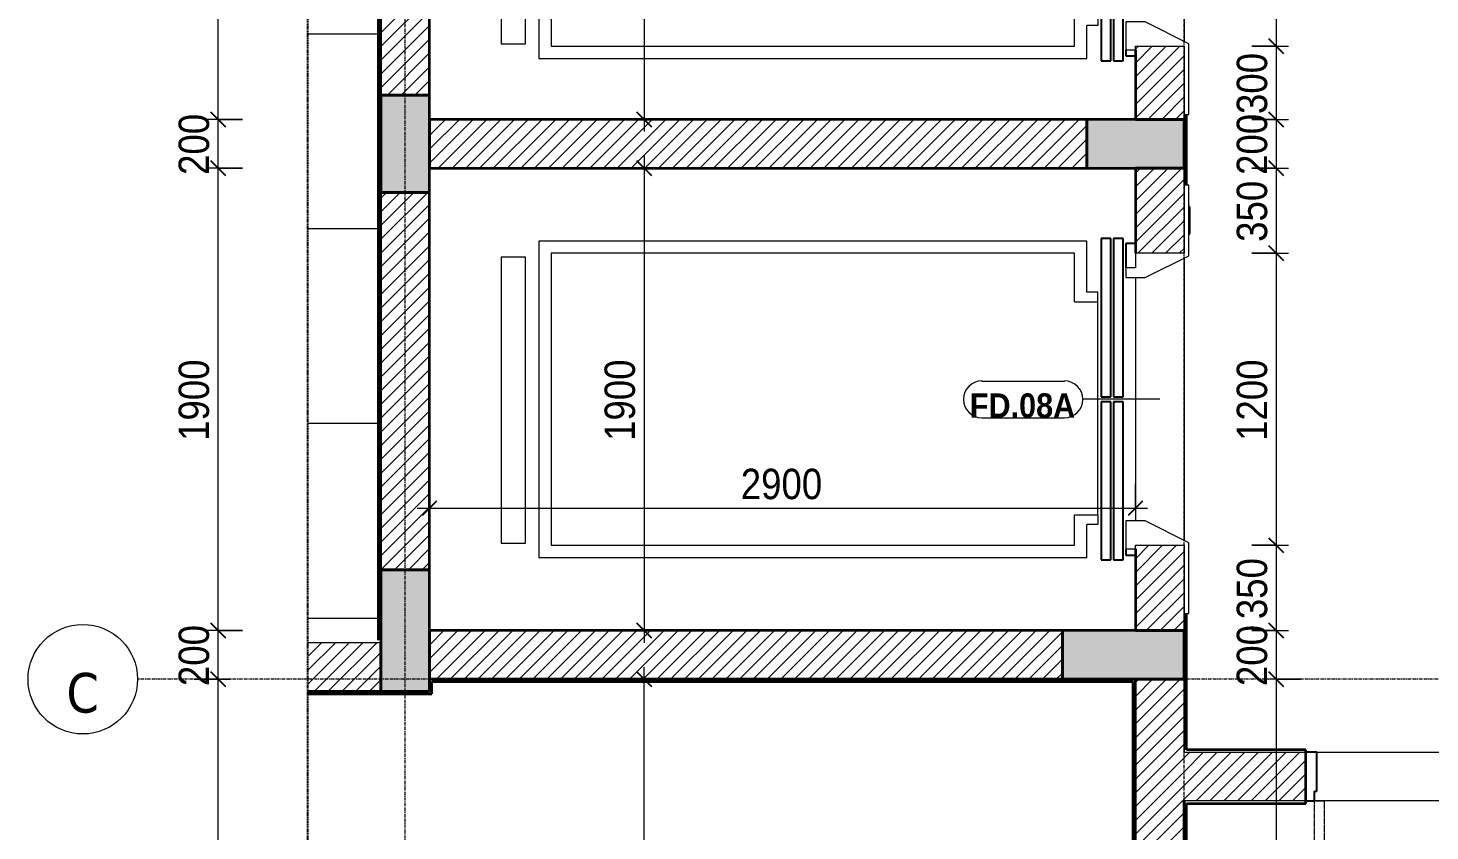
# Model space of a CAD drawing. Header units: millimetres. Extents: x 75804 to 125408, y 2002 to 35126.
# Drawn here: x 75804 to 81563, y 27813 to 31112 of the extents above; entities that cross this region are included whole.
import ezdxf

# ---------------------------------------------------------------- set-up
doc = ezdxf.new("R2010")
doc.units = ezdxf.units.MM
for name, pattern in [('Dash - Tight', [4.5, 3, -1.5]), ('Grid Line', [22.225, 12.7, -3.175, 3.175, -3.175]), ('Hidden', [7.14375, 4.7625, -2.38125])]:
    doc.linetypes.add(name, pattern=pattern)
for name, color, linetype, lineweight in [('0-1', 7, 'Continuous', 5), ('A-ANNO-DIMS', 211, 'Continuous', 9), ('A-ANNO-DIMS-50', 211, 'Continuous', 9), ('A-DETL-GENF-1', 92, 'Dash - Tight', 18), ('A-DETL-GENF-2', 92, 'Hidden', 25), ('A-DOOR', 31, 'Continuous', 18), ('A-DOOR-1', 31, 'Continuous', 25), ('A-DOOR-FRAM', 31, 'Continuous', 25), ('A-DOOR-IDEN', 31, 'Continuous', 9), ('A-FLOR', 192, 'Continuous', 18), ('A-FLOR-1', 250, 'Continuous', 18), ('A-WALL', 113, 'Continuous', 18), ('A-WALL-1', 113, 'Continuous', 35), ('A-WALL-PATT-1', 111, 'Continuous', 18), ('C-PRKG', 70, 'Continuous', 18), ('S-COLS-1', 9, 'Continuous', 5), ('S-COLS-2', 7, 'Continuous', 35), ('S-GRID-1', 1, 'Grid Line', 9), ('S-GRID-IDEN', 1, 'Continuous', 9)]:
    doc.layers.add(name, color=color, linetype=linetype, lineweight=lineweight)
doc.styles.add('Arial_B', font='arialbd.ttf', dxfattribs={"width": 0.9, "height": 100})
doc.styles.add('Tahoma_B', font='tahomabd.ttf', dxfattribs={"height": 162.5})
doc.styles.add('UTM Avo', font='', dxfattribs={"width": 0.9, "height": 125})
doc.styles.get('UTM Avo').set_extended_font_data('UTM Avo')
doc.dimstyles.new('1_Dim_chi_tiet_2_5', dxfattribs={"dimscale": 304.8, "dimtxt": 124.912619, "dimasz": 0.19685, "dimexe": 0.164042, "dimexo": 0.0625, "dimgap": 0.016404, "dimtad": 1, "dimdec": 0, "dimrnd": 5, "dimzin": 0, "dimdsep": 46, "dimtxsty": 'UTM Avo', "dimblk1": 'OBLIQUE', "dimblk2": 'OBLIQUE', "dimsah": 1, "dimcen": 0.09, "dimdle": 0.164042, "dimazin": 0, "dimtfac": 1, "dimtdec": 4, "dimtix": 1, "dimtmove": 0, "dimatfit": 3, "dimfxl": 0.328084, "dimfxlon": 1, "dimtvp": 1, "dimtolj": 1, "dimtzin": 0, "dimarcsym": 2})
pattern_1 = [(45, (0, 0), (-28.284271, 28.284271), [])]

# ---------------------------------------------------------------- blocks, each defined once
blk = doc.blocks.new('NCV_TKTC_KET CAU_rvt-1-TKCS_THANG MÁY TM2- MẶT BẰNG TẦNG HẦM')
at = {"layer": 'S-COLS-1'}
for points in [[(77452.6, 30436.9), (77452.6, 30836.9), (77252.6, 30836.9), (77252.6, 30436.9)], [(80552.6, 30536.9), (80552.6, 30736.9), (80152.6, 30736.9), (80152.6, 30536.9)], [(77452.6, 28386.9), (77452.6, 28886.9), (77252.6, 28886.9), (77252.6, 28386.9)], [(80552.6, 28436.9), (80552.6, 28636.9), (80052.6, 28636.9), (80052.6, 28436.9)]]:
    blk.add_hatch(color=256, dxfattribs=at).paths.add_polyline_path(points)
at = {"layer": 'A-FLOR-1'}
blk.add_line((80352.6, 30086.9), (80352.6, 29086.9), dxfattribs=at)
at = {"layer": 'S-COLS-2'}
for p, q in [((77452.6, 30836.9), (77252.6, 30836.9)), ((77252.6, 30836.9), (77252.6, 30436.9)), ((77452.6, 30436.9), (77452.6, 30836.9)), ((80152.6, 30736.9), (80152.6, 30536.9)), ((80552.6, 30736.9), (80152.6, 30736.9)), ((80552.6, 30536.9), (80552.6, 30736.9)), ((80152.6, 30536.9), (80552.6, 30536.9)), ((77252.6, 30436.9), (77452.6, 30436.9)), ((77452.6, 28886.9), (77252.6, 28886.9)), ((77252.6, 28886.9), (77252.6, 28386.9)), ((77452.6, 28386.9), (77452.6, 28886.9)), ((80052.6, 28636.9), (80052.6, 28436.9)), ((80552.6, 28636.9), (80052.6, 28636.9)), ((80552.6, 28436.9), (80552.6, 28636.9)), ((80052.6, 28436.9), (80552.6, 28436.9)), ((77252.6, 28386.9), (77452.6, 28386.9))]:
    blk.add_line(p, q, dxfattribs=at)
blk = doc.blocks.new('Thang may HIEN - Dài x Rộng - 2200x1200-551375-TKCS_THANG MÁY TM2- MẶT BẰNG TẦNG HẦM')
at = {"layer": 'A-DOOR'}
for p, q in [((-590, 120), (-880, 120)), ((-880, 120), (-880, 100)), ((-500, -60), (-590, 120)), ((590, 120), (500, -60)), ((880, 120), (590, 120)), ((880, 100), (880, 120)), ((-880, 100), (-600, 100)), ((-600, 100), (-600, -100)), ((600, -100), (600, 100)), ((600, 100), (880, 100)), ((-600, -100), (-540, -100)), ((-540, -100), (-540, -140)), ((-500, -140), (-500, -60)), ((500, -60), (500, -140)), ((615, -100), (600, -100)), ((615, -140), (615, -100)), ((-660, -190.4), (-660, -150.4)), ((-660, -150.4), (-10, -150.4)), ((-540, -140), (-500, -140)), ((-10, -150.4), (-10, -190.4)), ((660, -150.4), (10, -150.4)), ((10, -150.4), (10, -190.4)), ((500, -140), (615, -140)), ((660, -190.4), (660, -150.4)), ((-10, -190.4), (-660, -190.4)), ((-10, -200.4), (-660, -200.4)), ((-660, -200.4), (-660, -240.4)), ((-10, -240.4), (-10, -200.4)), ((10, -190.4), (660, -190.4)), ((10, -200.4), (10, -240.4)), ((660, -200.4), (10, -200.4)), ((660, -240.4), (660, -200.4)), ((-660, -240.4), (-10, -240.4)), ((-440, -255), (-440, -300)), ((-400, -255), (-440, -255)), ((475, -255), (-400, -255)), ((-400, -350), (-400, -255)), ((10, -240.4), (660, -240.4)), ((475, -255), (515, -255)), ((475, -350), (475, -255)), ((515, -255), (515, -300)), ((-440, -300), (-650, -300)), ((-650, -300), (-650, -2550)), ((650, -300), (515, -300)), ((650, -2550), (650, -300)), ((-400, -350), (-600, -350)), ((-600, -350), (-600, -2500)), ((600, -350), (475, -350)), ((600, -2500), (600, -350)), ((-600, -2500), (600, -2500)), ((-650, -2550), (650, -2550)), ((590.8, -2605.4), (-584.2, -2605.4)), ((-584.2, -2605.4), (-584.2, -2705.4)), ((590.8, -2705.4), (590.8, -2605.4)), ((-584.2, -2705.4), (590.8, -2705.4))]:
    blk.add_line(p, q, dxfattribs=at)
at = {"layer": 'A-DOOR-1'}
for p, q in [((-680, 124), (-790, 124)), ((-790, 124), (-790, 120)), ((-680, 120), (-680, 124)), ((-600, -100), (-640, -100)), ((-640, -100), (-640, -140)), ((640, -100), (615, -100)), ((640, -140), (640, -100)), ((-10, -150.4), (-660, -150.4)), ((-660, -150.4), (-660, -190.4)), ((-640, -140), (-540, -140)), ((-10, -190.4), (-10, -150.4)), ((10, -150.4), (10, -190.4)), ((660, -150.4), (10, -150.4)), ((615, -140), (640, -140)), ((660, -190.4), (660, -150.4)), ((-660, -190.4), (-10, -190.4)), ((-10, -200.4), (-660, -200.4)), ((-660, -200.4), (-660, -240.4)), ((-10, -240.4), (-10, -200.4)), ((10, -190.4), (660, -190.4)), ((10, -200.4), (10, -240.4)), ((660, -200.4), (10, -200.4)), ((660, -240.4), (660, -200.4)), ((-660, -240.4), (-10, -240.4)), ((10, -240.4), (660, -240.4))]:
    blk.add_line(p, q, dxfattribs=at)
blk = doc.blocks.new('FD_01 - FD_01-1200x2200mm-1787917-TKCS_THANG MÁY TM2- MẶT BẰNG TẦNG HẦM')
at = {"layer": 'A-DETL-GENF-1'}
for p, q in [((570, 100), (570, 1320)), ((570, 1320), (610, 1320)), ((610, 1320), (610, 100)), ((610, 100), (570, 100))]:
    blk.add_line(p, q, dxfattribs=at)
blk.add_arc((610, 100), 1220, 91.87889, 180, dxfattribs=at)
at = {"layer": 'A-DOOR-FRAM'}
for p, q in [((-610, 100), (-645, 100)), ((-645, 100), (-645, -100)), ((-610, 60), (-610, 100)), ((-600, 60), (-610, 60)), ((-600, -100), (-600, 60)), ((610, 60), (600, 60)), ((600, 60), (600, -100)), ((645, 100), (610, 100)), ((610, 100), (610, 60)), ((645, -100), (645, 100)), ((-645, -100), (-600, -100)), ((600, -100), (645, -100))]:
    blk.add_line(p, q, dxfattribs=at)
blk = doc.blocks.new('XE MAY2 - xe may 2-V1-TKCS_THANG MÁY TM2- MẶT BẰNG TẦNG HẦM')
at = {"layer": 'C-PRKG'}
for p, q in [((-10, 0), (-300, 0)), ((-10, -800), (-300, -800))]:
    blk.add_line(p, q, dxfattribs=at)
blk = doc.blocks.new('BORDER VIEW - BORDER VIEW-1938873-TKCS_THANG MÁY TM2- MẶT BẰNG TẦNG HẦM')
at = {"layer": 'A-DETL-GENF-2'}
blk.add_line((0, 150), (0, 8350), dxfattribs=at)
blk = doc.blocks.new('Grid - M_Grid Head - Circle-353313-TKCS_THANG MÁY TM2- MẶT BẰNG TẦNG HẦM')
at = {"layer": 'S-GRID-IDEN'}
blk.add_circle((0, 0), 4.5, dxfattribs=at)
blk = doc.blocks.new('STN_Door Tag - STN_Door Tag-1788670-TKCS_THANG MÁY TM2- MẶT BẰNG TẦNG HẦM')
at = {"layer": 'A-DOOR-IDEN'}
for p, q in [((-3.37, 1.49), (3.43, 1.49)), ((-3.37, -1.52), (3.43, -1.52))]:
    blk.add_line(p, q, dxfattribs=at)
for centre, start, end in [((-3.37, -0.01), 90, 270), ((3.43, -0.01), 270, 90)]:
    blk.add_arc(centre, 1.51, start, end, dxfattribs=at)
blk = doc.blocks.new('DIMBLOCK13-TKCS_THANG MÁY TM2- MẶT BẰNG TẦNG HẦM')
at = {"layer": 'A-ANNO-DIMS-50', "lineweight": 25}
for p, q in [((76584.7, 28436.9), (76554.7, 28466.9)), ((76584.7, 28436.9), (76614.7, 28406.9)), ((76584.7, 26736.9), (76554.7, 26766.9)), ((76584.7, 26736.9), (76614.7, 26706.9))]:
    blk.add_line(p, q, dxfattribs=at)
at = {"layer": 'A-ANNO-DIMS-50'}
for p, q in [((76484.7, 28436.9), (76634.7, 28436.9)), ((76584.7, 28436.9), (76484.7, 28436.9)), ((76584.7, 26736.9), (76584.7, 28436.9)), ((76684.7, 26736.9), (76534.7, 26736.9)), ((76584.7, 26736.9), (76684.7, 26736.9))]:
    blk.add_line(p, q, dxfattribs=at)
at = {"layer": 'A-ANNO-DIMS-50', "color": 0, "insert": (76422.3, 27415.8), "char_height": 125, "width": 410.824, "attachment_point": 1, "rotation": 90, "line_spacing_factor": 1.110334, "style": 'UTM Avo'}
blk.add_mtext('1700', dxfattribs=at)
blk = doc.blocks.new('_Oblique')
at = {"color": 0, "linetype": 'ByBlock', "lineweight": -2}
blk.add_line((-0.5, -0.5), (0.5, 0.5), dxfattribs=at)
blk = doc.blocks.new('DIMBLOCK14-TKCS_THANG MÁY TM2- MẶT BẰNG TẦNG HẦM')
at = {"layer": 'A-ANNO-DIMS-50'}
for p, q in [((76684.7, 28636.9), (76534.7, 28636.9)), ((76584.7, 28436.9), (76584.7, 28636.9)), ((76584.7, 28636.9), (76684.7, 28636.9)), ((76484.7, 28436.9), (76634.7, 28436.9)), ((76584.7, 28436.9), (76484.7, 28436.9))]:
    blk.add_line(p, q, dxfattribs=at)
at = {"layer": 'A-ANNO-DIMS-50', "lineweight": 25}
for p, q in [((76584.7, 28636.9), (76554.7, 28666.9)), ((76584.7, 28636.9), (76614.7, 28606.9)), ((76584.7, 28436.9), (76554.7, 28466.9)), ((76584.7, 28436.9), (76614.7, 28406.9))]:
    blk.add_line(p, q, dxfattribs=at)
at = {"layer": 'A-ANNO-DIMS-50', "color": 0, "insert": (76422.3, 28408.6), "char_height": 125, "width": 308.118, "attachment_point": 1, "rotation": 90, "line_spacing_factor": 1.110334, "style": 'UTM Avo'}
blk.add_mtext('200', dxfattribs=at)
blk = doc.blocks.new('DIMBLOCK15-TKCS_THANG MÁY TM2- MẶT BẰNG TẦNG HẦM')
at = {"layer": 'A-ANNO-DIMS-50'}
for p, q in [((76684.7, 30536.9), (76534.7, 30536.9)), ((76584.7, 28636.9), (76584.7, 30536.9)), ((76584.7, 30536.9), (76684.7, 30536.9)), ((76684.7, 28636.9), (76534.7, 28636.9)), ((76584.7, 28636.9), (76684.7, 28636.9))]:
    blk.add_line(p, q, dxfattribs=at)
at = {"layer": 'A-ANNO-DIMS-50', "lineweight": 25}
for p, q in [((76584.7, 30536.9), (76554.7, 30566.9)), ((76584.7, 30536.9), (76614.7, 30506.9)), ((76584.7, 28636.9), (76554.7, 28666.9)), ((76584.7, 28636.9), (76614.7, 28606.9))]:
    blk.add_line(p, q, dxfattribs=at)
at = {"layer": 'A-ANNO-DIMS-50', "color": 0, "insert": (76422.3, 29415.8), "char_height": 125, "width": 410.824, "attachment_point": 1, "rotation": 90, "line_spacing_factor": 1.110334, "style": 'UTM Avo'}
blk.add_mtext('1900', dxfattribs=at)
blk = doc.blocks.new('DIMBLOCK16-TKCS_THANG MÁY TM2- MẶT BẰNG TẦNG HẦM')
at = {"layer": 'A-ANNO-DIMS-50', "lineweight": 25}
for p, q in [((76584.7, 30736.9), (76554.7, 30766.9)), ((76584.7, 30736.9), (76614.7, 30706.9)), ((76584.7, 30536.9), (76554.7, 30566.9)), ((76584.7, 30536.9), (76614.7, 30506.9))]:
    blk.add_line(p, q, dxfattribs=at)
at = {"layer": 'A-ANNO-DIMS-50'}
for p, q in [((76684.7, 30736.9), (76534.7, 30736.9)), ((76584.7, 30536.9), (76584.7, 30736.9)), ((76584.7, 30736.9), (76684.7, 30736.9)), ((76684.7, 30536.9), (76534.7, 30536.9)), ((76584.7, 30536.9), (76684.7, 30536.9))]:
    blk.add_line(p, q, dxfattribs=at)
at = {"layer": 'A-ANNO-DIMS-50', "color": 0, "insert": (76422.3, 30508.6), "char_height": 125, "width": 308.118, "attachment_point": 1, "rotation": 90, "line_spacing_factor": 1.110334, "style": 'UTM Avo'}
blk.add_mtext('200', dxfattribs=at)
blk = doc.blocks.new('DIMBLOCK17-TKCS_THANG MÁY TM2- MẶT BẰNG TẦNG HẦM')
at = {"layer": 'A-ANNO-DIMS-50', "lineweight": 25}
for p, q in [((76584.7, 32536.9), (76554.7, 32566.9)), ((76584.7, 32536.9), (76614.7, 32506.9)), ((76584.7, 30736.9), (76554.7, 30766.9)), ((76584.7, 30736.9), (76614.7, 30706.9))]:
    blk.add_line(p, q, dxfattribs=at)
at = {"layer": 'A-ANNO-DIMS-50'}
for p, q in [((76684.7, 32536.9), (76534.7, 32536.9)), ((76584.7, 30736.9), (76584.7, 32536.9)), ((76584.7, 32536.9), (76684.7, 32536.9)), ((76684.7, 30736.9), (76534.7, 30736.9)), ((76584.7, 30736.9), (76684.7, 30736.9))]:
    blk.add_line(p, q, dxfattribs=at)
at = {"layer": 'A-ANNO-DIMS-50', "color": 0, "insert": (76422.3, 31465.8), "char_height": 125, "width": 410.824, "attachment_point": 1, "rotation": 90, "line_spacing_factor": 1.110334, "style": 'UTM Avo'}
blk.add_mtext('1800', dxfattribs=at)
blk = doc.blocks.new('DIMBLOCK27-TKCS_THANG MÁY TM2- MẶT BẰNG TẦNG HẦM')
at = {"layer": 'A-ANNO-DIMS-50', "lineweight": 25}
for p, q in [((80931.1, 32237.4), (80901.1, 32267.4)), ((80931.1, 32237.4), (80961.1, 32207.4)), ((80931.1, 31037.4), (80901.1, 31067.4)), ((80931.1, 31037.4), (80961.1, 31007.4))]:
    blk.add_line(p, q, dxfattribs=at)
at = {"layer": 'A-ANNO-DIMS-50'}
for p, q in [((80831.1, 32237.4), (80981.1, 32237.4)), ((80931.1, 32237.4), (80831.1, 32237.4)), ((80931.1, 32237.4), (80931.1, 31037.4)), ((80831.1, 31037.4), (80981.1, 31037.4)), ((80931.1, 31037.4), (80831.1, 31037.4))]:
    blk.add_line(p, q, dxfattribs=at)
at = {"layer": 'A-ANNO-DIMS-50', "color": 0, "insert": (80768.8, 31466.2), "char_height": 125, "width": 410.824, "attachment_point": 1, "rotation": 90, "line_spacing_factor": 1.110334, "style": 'UTM Avo'}
blk.add_mtext('1200', dxfattribs=at)
blk = doc.blocks.new('DIMBLOCK28-TKCS_THANG MÁY TM2- MẶT BẰNG TẦNG HẦM')
at = {"layer": 'A-ANNO-DIMS-50', "lineweight": 25}
for p, q in [((80931.1, 31037.4), (80901.1, 31067.4)), ((80931.1, 31037.4), (80961.1, 31007.4)), ((80931.1, 30736.9), (80901.1, 30766.9)), ((80931.1, 30736.9), (80961.1, 30706.9))]:
    blk.add_line(p, q, dxfattribs=at)
at = {"layer": 'A-ANNO-DIMS-50'}
for p, q in [((80831.1, 31037.4), (80981.1, 31037.4)), ((80931.1, 31037.4), (80831.1, 31037.4)), ((80931.1, 31037.4), (80931.1, 30736.9)), ((80831.1, 30736.9), (80981.1, 30736.9)), ((80931.1, 30736.9), (80831.1, 30736.9))]:
    blk.add_line(p, q, dxfattribs=at)
at = {"layer": 'A-ANNO-DIMS-50', "color": 0, "insert": (80768.8, 30758.8), "char_height": 125, "width": 308.118, "attachment_point": 1, "rotation": 90, "line_spacing_factor": 1.110334, "style": 'UTM Avo'}
blk.add_mtext('300', dxfattribs=at)
blk = doc.blocks.new('DIMBLOCK29-TKCS_THANG MÁY TM2- MẶT BẰNG TẦNG HẦM')
at = {"layer": 'A-ANNO-DIMS-50', "lineweight": 25}
for p, q in [((80931.1, 30736.9), (80901.1, 30766.9)), ((80931.1, 30736.9), (80961.1, 30706.9)), ((80931.1, 30536.9), (80901.1, 30566.9)), ((80931.1, 30536.9), (80961.1, 30506.9))]:
    blk.add_line(p, q, dxfattribs=at)
at = {"layer": 'A-ANNO-DIMS-50'}
for p, q in [((80831.1, 30736.9), (80981.1, 30736.9)), ((80931.1, 30736.9), (80831.1, 30736.9)), ((80931.1, 30736.9), (80931.1, 30536.9)), ((80831.1, 30536.9), (80981.1, 30536.9)), ((80931.1, 30536.9), (80831.1, 30536.9))]:
    blk.add_line(p, q, dxfattribs=at)
at = {"layer": 'A-ANNO-DIMS-50', "color": 0, "insert": (80768.8, 30508.6), "char_height": 125, "width": 308.118, "attachment_point": 1, "rotation": 90, "line_spacing_factor": 1.110334, "style": 'UTM Avo'}
blk.add_mtext('200', dxfattribs=at)
blk = doc.blocks.new('DIMBLOCK30-TKCS_THANG MÁY TM2- MẶT BẰNG TẦNG HẦM')
at = {"layer": 'A-ANNO-DIMS-50'}
for p, q in [((80831.1, 30536.9), (80981.1, 30536.9)), ((80931.1, 30536.9), (80831.1, 30536.9)), ((80931.1, 30536.9), (80931.1, 30186.9)), ((80831.1, 30186.9), (80981.1, 30186.9)), ((80931.1, 30186.9), (80831.1, 30186.9))]:
    blk.add_line(p, q, dxfattribs=at)
at = {"layer": 'A-ANNO-DIMS-50', "lineweight": 25}
for p, q in [((80931.1, 30536.9), (80901.1, 30566.9)), ((80931.1, 30536.9), (80961.1, 30506.9)), ((80931.1, 30186.9), (80901.1, 30216.9)), ((80931.1, 30186.9), (80961.1, 30156.9))]:
    blk.add_line(p, q, dxfattribs=at)
at = {"layer": 'A-ANNO-DIMS-50', "color": 0, "insert": (80768.8, 30233.6), "char_height": 125, "width": 308.118, "attachment_point": 1, "rotation": 90, "line_spacing_factor": 1.110334, "style": 'UTM Avo'}
blk.add_mtext('350', dxfattribs=at)
blk = doc.blocks.new('DIMBLOCK31-TKCS_THANG MÁY TM2- MẶT BẰNG TẦNG HẦM')
at = {"layer": 'A-ANNO-DIMS-50'}
for p, q in [((80831.1, 30186.9), (80981.1, 30186.9)), ((80931.1, 30186.9), (80831.1, 30186.9)), ((80931.1, 30186.9), (80931.1, 28986.9)), ((80831.1, 28986.9), (80981.1, 28986.9)), ((80931.1, 28986.9), (80831.1, 28986.9))]:
    blk.add_line(p, q, dxfattribs=at)
at = {"layer": 'A-ANNO-DIMS-50', "lineweight": 25}
for p, q in [((80931.1, 30186.9), (80901.1, 30216.9)), ((80931.1, 30186.9), (80961.1, 30156.9)), ((80931.1, 28986.9), (80901.1, 29016.9)), ((80931.1, 28986.9), (80961.1, 28956.9))]:
    blk.add_line(p, q, dxfattribs=at)
at = {"layer": 'A-ANNO-DIMS-50', "color": 0, "insert": (80768.8, 29415.8), "char_height": 125, "width": 410.824, "attachment_point": 1, "rotation": 90, "line_spacing_factor": 1.110334, "style": 'UTM Avo'}
blk.add_mtext('1200', dxfattribs=at)
blk = doc.blocks.new('DIMBLOCK32-TKCS_THANG MÁY TM2- MẶT BẰNG TẦNG HẦM')
at = {"layer": 'A-ANNO-DIMS-50'}
for p, q in [((80831.1, 28986.9), (80981.1, 28986.9)), ((80931.1, 28986.9), (80831.1, 28986.9)), ((80931.1, 28986.9), (80931.1, 28636.9)), ((80831.1, 28636.9), (80981.1, 28636.9)), ((80931.1, 28636.9), (80831.1, 28636.9))]:
    blk.add_line(p, q, dxfattribs=at)
at = {"layer": 'A-ANNO-DIMS-50', "lineweight": 25}
for p, q in [((80931.1, 28986.9), (80901.1, 29016.9)), ((80931.1, 28986.9), (80961.1, 28956.9)), ((80931.1, 28636.9), (80901.1, 28666.9)), ((80931.1, 28636.9), (80961.1, 28606.9))]:
    blk.add_line(p, q, dxfattribs=at)
at = {"layer": 'A-ANNO-DIMS-50', "color": 0, "insert": (80768.8, 28683.6), "char_height": 125, "width": 308.118, "attachment_point": 1, "rotation": 90, "line_spacing_factor": 1.110334, "style": 'UTM Avo'}
blk.add_mtext('350', dxfattribs=at)
blk = doc.blocks.new('DIMBLOCK33-TKCS_THANG MÁY TM2- MẶT BẰNG TẦNG HẦM')
at = {"layer": 'A-ANNO-DIMS-50'}
for p, q in [((80831.1, 28636.9), (80981.1, 28636.9)), ((80931.1, 28636.9), (80831.1, 28636.9)), ((80931.1, 28636.9), (80931.1, 28436.9)), ((81031.1, 28436.9), (80881.1, 28436.9)), ((80931.1, 28436.9), (81031.1, 28436.9))]:
    blk.add_line(p, q, dxfattribs=at)
at = {"layer": 'A-ANNO-DIMS-50', "lineweight": 25}
for p, q in [((80931.1, 28636.9), (80901.1, 28666.9)), ((80931.1, 28636.9), (80961.1, 28606.9)), ((80931.1, 28436.9), (80901.1, 28466.9)), ((80931.1, 28436.9), (80961.1, 28406.9))]:
    blk.add_line(p, q, dxfattribs=at)
at = {"layer": 'A-ANNO-DIMS-50', "color": 0, "insert": (80768.8, 28408.6), "char_height": 125, "width": 308.118, "attachment_point": 1, "rotation": 90, "line_spacing_factor": 1.110334, "style": 'UTM Avo'}
blk.add_mtext('200', dxfattribs=at)
blk = doc.blocks.new('DIMBLOCK34-TKCS_THANG MÁY TM2- MẶT BẰNG TẦNG HẦM')
at = {"layer": 'A-ANNO-DIMS-50', "lineweight": 25}
for p, q in [((80931.1, 28436.9), (80901.1, 28466.9)), ((80931.1, 28436.9), (80961.1, 28406.9)), ((80931.1, 26736.9), (80901.1, 26766.9)), ((80931.1, 26736.9), (80961.1, 26706.9))]:
    blk.add_line(p, q, dxfattribs=at)
at = {"layer": 'A-ANNO-DIMS-50'}
for p, q in [((81031.1, 28436.9), (80881.1, 28436.9)), ((80931.1, 28436.9), (80931.1, 26686.9)), ((80931.1, 28436.9), (81031.1, 28436.9)), ((80831.1, 26736.9), (80981.1, 26736.9)), ((80931.1, 26736.9), (80831.1, 26736.9))]:
    blk.add_line(p, q, dxfattribs=at)
at = {"layer": 'A-ANNO-DIMS-50', "color": 0, "insert": (80768.8, 27415.8), "char_height": 125, "width": 410.824, "attachment_point": 1, "rotation": 90, "line_spacing_factor": 1.110334, "style": 'UTM Avo'}
blk.add_mtext('1700', dxfattribs=at)
blk = doc.blocks.new('DIMBLOCK35-TKCS_THANG MÁY TM2- MẶT BẰNG TẦNG HẦM')
at = {"layer": 'A-ANNO-DIMS-50', "lineweight": 25}
for p, q in [((78334.4, 28436.9), (78304.4, 28466.9)), ((78334.4, 28436.9), (78364.4, 28406.9)), ((78334.4, 26736.9), (78304.4, 26766.9)), ((78334.4, 26736.9), (78364.4, 26706.9))]:
    blk.add_line(p, q, dxfattribs=at)
at = {"layer": 'A-ANNO-DIMS-50'}
for p, q in [((78334.4, 26686.9), (78334.4, 28486.9)), ((78234.4, 28436.9), (78384.4, 28436.9)), ((78334.4, 28436.9), (78234.4, 28436.9)), ((78234.4, 26736.9), (78384.4, 26736.9)), ((78334.4, 26736.9), (78234.4, 26736.9))]:
    blk.add_line(p, q, dxfattribs=at)
at = {"layer": 'A-ANNO-DIMS-50', "color": 0, "insert": (78172, 27415.8), "char_height": 125, "width": 410.824, "attachment_point": 1, "rotation": 90, "line_spacing_factor": 1.110334, "style": 'UTM Avo'}
blk.add_mtext('1700', dxfattribs=at)
blk = doc.blocks.new('DIMBLOCK36-TKCS_THANG MÁY TM2- MẶT BẰNG TẦNG HẦM')
at = {"layer": 'A-ANNO-DIMS-50'}
for p, q in [((78334.4, 30586.9), (78334.4, 28586.9)), ((78434.4, 30536.9), (78284.4, 30536.9)), ((78334.4, 30536.9), (78434.4, 30536.9)), ((78434.4, 28636.9), (78284.4, 28636.9)), ((78334.4, 28636.9), (78434.4, 28636.9))]:
    blk.add_line(p, q, dxfattribs=at)
at = {"layer": 'A-ANNO-DIMS-50', "lineweight": 25}
for p, q in [((78334.4, 30536.9), (78304.4, 30566.9)), ((78334.4, 30536.9), (78364.4, 30506.9)), ((78334.4, 28636.9), (78304.4, 28666.9)), ((78334.4, 28636.9), (78364.4, 28606.9))]:
    blk.add_line(p, q, dxfattribs=at)
at = {"layer": 'A-ANNO-DIMS-50', "color": 0, "insert": (78172, 29415.8), "char_height": 125, "width": 410.824, "attachment_point": 1, "rotation": 90, "line_spacing_factor": 1.110334, "style": 'UTM Avo'}
blk.add_mtext('1900', dxfattribs=at)
blk = doc.blocks.new('DIMBLOCK37-TKCS_THANG MÁY TM2- MẶT BẰNG TẦNG HẦM')
at = {"layer": 'A-ANNO-DIMS-50', "lineweight": 25}
for p, q in [((78334.4, 32536.9), (78304.4, 32566.9)), ((78334.4, 32536.9), (78364.4, 32506.9)), ((78334.4, 30736.9), (78304.4, 30766.9)), ((78334.4, 30736.9), (78364.4, 30706.9))]:
    blk.add_line(p, q, dxfattribs=at)
at = {"layer": 'A-ANNO-DIMS-50'}
for p, q in [((78334.4, 32586.9), (78334.4, 30686.9)), ((78434.4, 32536.9), (78284.4, 32536.9)), ((78334.4, 32536.9), (78434.4, 32536.9)), ((78234.4, 30736.9), (78384.4, 30736.9)), ((78334.4, 30736.9), (78234.4, 30736.9))]:
    blk.add_line(p, q, dxfattribs=at)
at = {"layer": 'A-ANNO-DIMS-50', "color": 0, "insert": (78172, 31465.8), "char_height": 125, "width": 410.824, "attachment_point": 1, "rotation": 90, "line_spacing_factor": 1.110334, "style": 'UTM Avo'}
blk.add_mtext('1800', dxfattribs=at)
blk = doc.blocks.new('DIMBLOCK39-TKCS_THANG MÁY TM2- MẶT BẰNG TẦNG HẦM')
at = {"layer": 'A-ANNO-DIMS-50'}
for p, q in [((77452.6, 29239.2), (77452.6, 29089.2)), ((77452.6, 29139.2), (77452.6, 29239.2)), ((80352.6, 29239.2), (80352.6, 29089.2)), ((80352.6, 29139.2), (80352.6, 29239.2)), ((77402.6, 29139.2), (80402.6, 29139.2))]:
    blk.add_line(p, q, dxfattribs=at)
at = {"layer": 'A-ANNO-DIMS-50', "lineweight": 25}
for p, q in [((77452.6, 29139.2), (77482.6, 29169.2)), ((80352.6, 29139.2), (80382.6, 29169.2)), ((77452.6, 29139.2), (77422.6, 29109.2)), ((80352.6, 29139.2), (80322.6, 29109.2))]:
    blk.add_line(p, q, dxfattribs=at)
at = {"layer": 'A-ANNO-DIMS-50', "color": 0, "insert": (78731.4, 29301.6), "char_height": 125, "width": 410.824, "attachment_point": 1, "line_spacing_factor": 1.110334, "style": 'UTM Avo'}
blk.add_mtext('2900', dxfattribs=at)

msp = doc.modelspace()

# ---------------------------------------------------------------- hatches: boundary and pattern name
at = {"layer": 'A-WALL-PATT-1'}
h = msp.add_hatch(dxfattribs=at)
h.set_pattern_fill('FP_1', color=256, style=0, pattern_type=2)
h.set_pattern_definition(pattern_1)
h.paths.add_polyline_path([(77452.6, 30836.9), (77452.6, 32536.9), (77252.6, 32536.9), (77252.6, 30836.9)])
h = msp.add_hatch(dxfattribs=at)
h.set_pattern_fill('FP_1', color=256, style=0, pattern_type=2)
h.set_pattern_definition(pattern_1)
h.paths.add_polyline_path([(80552.6, 30736.9), (80552.6, 31037.4), (80352.6, 31037.4), (80352.6, 30736.9)])
h.paths.add_polyline_path([(80352.6, 32237.4), (80552.6, 32237.4), (80552.6, 32536.9), (80352.6, 32536.9)])
h = msp.add_hatch(dxfattribs=at)
h.set_pattern_fill('FP_1', color=256, style=0, pattern_type=2)
h.set_pattern_definition(pattern_1)
h.paths.add_polyline_path([(80152.6, 30536.9), (80152.6, 30736.9), (77452.6, 30736.9), (77452.6, 30536.9), (78888.3, 30536.9)])
h = msp.add_hatch(dxfattribs=at)
h.set_pattern_fill('FP_1', color=256, style=0, pattern_type=2)
h.set_pattern_definition(pattern_1)
h.paths.add_polyline_path([(80352.6, 28636.9), (80552.6, 28636.9), (80552.6, 28986.9), (80352.6, 28986.9), (80352.6, 28971.9)])
h.paths.add_polyline_path([(80552.6, 30186.9), (80552.6, 30536.9), (80352.6, 30536.9), (80352.6, 30186.9), (80392.6, 30186.9)])
h = msp.add_hatch(dxfattribs=at)
h.set_pattern_fill('FP_1', color=256, style=0, pattern_type=2)
h.set_pattern_definition(pattern_1)
h.paths.add_polyline_path([(77452.6, 28886.9), (77452.6, 30436.9), (77252.6, 30436.9), (77252.6, 28886.9)])
h = msp.add_hatch(dxfattribs=at)
h.set_pattern_fill('FP_1', color=256, style=0, pattern_type=2)
h.set_pattern_definition(pattern_1)
h.paths.add_polyline_path([(80052.6, 28436.9), (80052.6, 28636.9), (77452.6, 28636.9), (77452.6, 28436.9), (78888.3, 28436.9)])
h = msp.add_hatch(dxfattribs=at)
h.set_pattern_fill('FP_1', color=256, style=0, pattern_type=2)
h.set_pattern_definition(pattern_1)
h.paths.add_polyline_path([(77252.6, 28386.9), (77252.6, 28586.9), (76952.6, 28586.9), (76952.6, 28386.9)])
h = msp.add_hatch(dxfattribs=at)
h.set_pattern_fill('FP_1', color=256, style=0, pattern_type=2)
h.set_pattern_definition(pattern_1)
h.paths.add_polyline_path([(80352.6, 26736.9), (80552.6, 26736.9), (80552.6, 28436.9), (80352.6, 28436.9), (80352.6, 26746.9)])
h = msp.add_hatch(dxfattribs=at)
h.set_pattern_fill('FP_1', color=256, style=0, pattern_type=2)
h.set_pattern_definition(pattern_1)
h.paths.add_polyline_path([(83377.6, 27936.9), (83377.6, 28136.9), (82342.6, 28136.9), (82342.6, 27936.9), (82796.4, 27936.9)])
h.paths.add_polyline_path([(80842.4, 27936.9), (81052.6, 27936.9), (81052.6, 28136.9), (80552.6, 28136.9), (80552.6, 27936.9)])

# ---------------------------------------------------------------- linework, layer by layer
at = {"layer": 'A-DOOR-IDEN'}
msp.add_line((80452.6, 29586.9), (80136.9, 29586.9), dxfattribs=at)
at = {"layer": 'A-FLOR'}
for p, q in [((80552.6, 32217.4), (80552.6, 31057.3)), ((80552.6, 30167), (80552.6, 29006.9)), ((81097.6, 28136.9), (82297.6, 28136.9)), ((82307.6, 27936.9), (81087.6, 27936.9))]:
    msp.add_line(p, q, dxfattribs=at)
at = {"layer": 'A-WALL'}
for p, q in [((80552.6, 30736.9), (80552.6, 30757.4)), ((80552.6, 30757.4), (80552.6, 30736.9)), ((80552.6, 30466.9), (80552.6, 30536.9)), ((80552.6, 30536.9), (80552.6, 30466.9)), ((80552.6, 28636.9), (80552.6, 28706.9)), ((80552.6, 28706.9), (80552.6, 28636.9)), ((77252.6, 28586.9), (76952.6, 28586.9)), ((80552.6, 28136.9), (80552.6, 28436.9)), ((80552.6, 28436.9), (80552.6, 28136.9)), ((80552.6, 28136.9), (81052.6, 28136.9)), ((81052.6, 27936.9), (80552.6, 27936.9))]:
    msp.add_line(p, q, dxfattribs=at)
at = {"layer": 'A-WALL-1'}
for p, q in [((77242.6, 32526.9), (77242.6, 28596.9)), ((77252.6, 28596.9), (77252.6, 32536.9)), ((77452.6, 30836.9), (77452.6, 32536.9)), ((80352.6, 31022.4), (80352.6, 30736.9)), ((77252.6, 30836.9), (77452.6, 30836.9)), ((80562.6, 30466.9), (80562.6, 30757.4)), ((80152.6, 30736.9), (77452.6, 30736.9)), ((77452.6, 30736.9), (77452.6, 30536.9)), ((80152.6, 30536.9), (80152.6, 30736.9)), ((80352.6, 30736.9), (80552.6, 30736.9)), ((80552.6, 30736.9), (80552.6, 30536.9)), ((77452.6, 30536.9), (80152.6, 30536.9)), ((80352.6, 30536.9), (80352.6, 30186.9)), ((80552.6, 30536.9), (80352.6, 30536.9)), ((77452.6, 30436.9), (77252.6, 30436.9)), ((77452.6, 28886.9), (77452.6, 30436.9)), ((80352.6, 28971.9), (80352.6, 28636.9)), ((77252.6, 28886.9), (77452.6, 28886.9)), ((80562.6, 28146.9), (80562.6, 28706.9)), ((80052.6, 28636.9), (77452.6, 28636.9)), ((77452.6, 28636.9), (77452.6, 28386.9)), ((80052.6, 28436.9), (80052.6, 28636.9)), ((80352.6, 28636.9), (80552.6, 28636.9)), ((80552.6, 28636.9), (80552.6, 28436.9)), ((77252.6, 28386.9), (77252.6, 28586.9)), ((80552.6, 28436.9), (77452.6, 28436.9)), ((77462.6, 28426.9), (80342.6, 28426.9)), ((77462.6, 28376.9), (77462.6, 28426.9)), ((80342.6, 28426.9), (80342.6, 26736.9)), ((80352.6, 26736.9), (80352.6, 28436.9)), ((77452.6, 28386.9), (76952.6, 28386.9)), ((76952.6, 28376.9), (77462.6, 28376.9)), ((81052.6, 28146.9), (80562.6, 28146.9)), ((81052.6, 27926.9), (81052.6, 28146.9)), ((80552.6, 26736.9), (80552.6, 27936.9)), ((80552.6, 27936.9), (80552.6, 26526.9)), ((80562.6, 27926.9), (81052.6, 27926.9)), ((80562.6, 26536.9), (80562.6, 27926.9))]:
    msp.add_line(p, q, dxfattribs=at)
at = {"layer": 'S-GRID-1'}
for p, q in [((77352.6, 25449.1), (77352.6, 33402.9)), ((80552.6, 25449.1), (80552.6, 33402.9)), ((77503.7, 28436.9), (76253.7, 28436.9)), ((83751.4, 28436.9), (77503.7, 28436.9))]:
    msp.add_line(p, q, dxfattribs=at)

# ---------------------------------------------------------------- block references
at = {"layer": '0-1'}
msp.add_blockref('NCV_TKTC_KET CAU_rvt-1-TKCS_THANG MÁY TM2- MẶT BẰNG TẦNG HẦM', (0, 0), dxfattribs=at)
at = {"layer": 'A-DETL-GENF-1'}
msp.add_blockref('BORDER VIEW - BORDER VIEW-1938873-TKCS_THANG MÁY TM2- MẶT BẰNG TẦNG HẦM', (76952.6, 25336.9), dxfattribs=at)
at = {"layer": 'A-DOOR'}
for name, p, rotation in [('Thang may HIEN - Dài x Rộng - 2200x1200-551375-TKCS_THANG MÁY TM2- MẶT BẰNG TẦNG HẦM', (80452.6, 31637.4), 270), ('Thang may HIEN - Dài x Rộng - 2200x1200-551375-TKCS_THANG MÁY TM2- MẶT BẰNG TẦNG HẦM', (80452.6, 29586.9), 270), ('FD_01 - FD_01-1200x2200mm-1787917-TKCS_THANG MÁY TM2- MẶT BẰNG TẦNG HẦM', (81697.6, 28036.9), 180)]:
    msp.add_blockref(name, p, dxfattribs=dict(at, rotation=rotation))
at = {"layer": 'A-DOOR-IDEN', "xscale": 49.99999999999998, "yscale": 49.99999999999998, "zscale": 49.99999999999998}
msp.add_blockref('STN_Door Tag - STN_Door Tag-1788670-TKCS_THANG MÁY TM2- MẶT BẰNG TẦNG HẦM', (79889.8, 29587.2), dxfattribs=at)
at = {"layer": 'C-PRKG'}
for p in [(77252.6, 31886.9), (77252.6, 31086.9), (77252.6, 30286.9), (77252.6, 29486.9)]:
    msp.add_blockref('XE MAY2 - xe may 2-V1-TKCS_THANG MÁY TM2- MẶT BẰNG TẦNG HẦM', p, dxfattribs=at)
at = {"layer": 'S-GRID-IDEN', "xscale": 49.99999999999998, "yscale": 49.99999999999998, "zscale": 49.99999999999998, "rotation": 89.9999999999998}
msp.add_blockref('Grid - M_Grid Head - Circle-353313-TKCS_THANG MÁY TM2- MẶT BẰNG TẦNG HẦM', (76028.7, 28436.9), dxfattribs=at)

# ---------------------------------------------------------------- texts
at = {"layer": 'A-DOOR-IDEN', "insert": (79888.8, 29560.5), "char_height": 100, "width": 443.7, "attachment_point": 5, "line_spacing_factor": 0.936439, "style": 'Arial_B'}
msp.add_mtext('\\pt2.25,4.5,6.75,9,11.25,13.5,15.75,18,20.25,22.5,24.75,27,29.25,31.5,33.75,36,38.25,40.5,42.75,45,47.25,49.5,51.75,54,56.25,58.5,60.75,63,65.25,67.5,69.75,72;FD.08A', dxfattribs=at)

# ---------------------------------------------------------------- dimensions: what is measured, and where the dimension line sits
at = {"layer": 'A-ANNO-DIMS'}
for base, p1, p2, override, picture, middle in [((76584.7, 32536.9), (76684.7, 30736.9), (76684.7, 32536.9), {"dimpost": '<>', "dimfxl": 1800}, 'DIMBLOCK17-TKCS_THANG MÁY TM2- MẶT BẰNG TẦNG HẦM', (76515, 31636.9)), ((78334.4, 30736.9), (78434.4, 32536.9), (78234.4, 30736.9), {"dimpost": '<>', "dimfxl": 1811.077028}, 'DIMBLOCK37-TKCS_THANG MÁY TM2- MẶT BẰNG TẦNG HẦM', (78264.7, 31636.9)), ((80931.1, 31037.4), (80831.1, 32237.4), (80831.1, 31037.4), {"dimpost": '<>', "dimfxl": 1200}, 'DIMBLOCK27-TKCS_THANG MÁY TM2- MẶT BẰNG TẦNG HẦM', (80861.5, 31637.4)), ((80931.137, 30736.936), (80831.137, 31037.3629), (80831.137, 30736.936), {"dimpost": '<>', "dimfxl": 300.426822}, 'DIMBLOCK28-TKCS_THANG MÁY TM2- MẶT BẰNG TẦNG HẦM', (80861.452, 30887.1494)), ((76584.7, 30736.9), (76684.7, 30536.9), (76684.7, 30736.9), {"dimpost": '<>', "dimfxl": 200}, 'DIMBLOCK16-TKCS_THANG MÁY TM2- MẶT BẰNG TẦNG HẦM', (76515, 30636.9)), ((80931.1, 30536.9), (80831.1, 30736.9), (80831.1, 30536.9), {"dimpost": '<>', "dimfxl": 200}, 'DIMBLOCK29-TKCS_THANG MÁY TM2- MẶT BẰNG TẦNG HẦM', (80861.5, 30636.9)), ((78334.4, 28636.9), (78434.4, 30536.9), (78434.4, 28636.9), {"dimpost": '<>', "dimfxl": 1900}, 'DIMBLOCK36-TKCS_THANG MÁY TM2- MẶT BẰNG TẦNG HẦM', (78264.7, 29586.9)), ((76584.7, 30536.9), (76684.7, 28636.9), (76684.7, 30536.9), {"dimpost": '<>', "dimfxl": 1900}, 'DIMBLOCK15-TKCS_THANG MÁY TM2- MẶT BẰNG TẦNG HẦM', (76515, 29586.9)), ((80931.1, 30186.9), (80831.1, 30536.9), (80831.1, 30186.9), {"dimpost": '<>', "dimfxl": 350}, 'DIMBLOCK30-TKCS_THANG MÁY TM2- MẶT BẰNG TẦNG HẦM', (80861.5, 30361.9)), ((80931.1, 28986.9), (80831.1, 30186.9), (80831.1, 28986.9), {"dimpost": '<>', "dimfxl": 1200}, 'DIMBLOCK31-TKCS_THANG MÁY TM2- MẶT BẰNG TẦNG HẦM', (80861.5, 29586.9)), ((80931.1, 28636.9), (80831.1, 28986.9), (80831.1, 28636.9), {"dimpost": '<>', "dimfxl": 350}, 'DIMBLOCK32-TKCS_THANG MÁY TM2- MẶT BẰNG TẦNG HẦM', (80861.5, 28811.9)), ((76584.7, 28636.9), (76484.7, 28436.9), (76684.7, 28636.9), {"dimpost": '<>', "dimfxl": 282.842712}, 'DIMBLOCK14-TKCS_THANG MÁY TM2- MẶT BẰNG TẦNG HẦM', (76515, 28536.9)), ((80931.1, 28436.9), (80831.1, 28636.9), (81031.1, 28436.9), {"dimpost": '<>', "dimfxl": 282.842712}, 'DIMBLOCK33-TKCS_THANG MÁY TM2- MẶT BẰNG TẦNG HẦM', (80861.5, 28536.9)), ((76584.7, 28436.9), (76684.7, 26736.9), (76484.7, 28436.9), {"dimpost": '<>', "dimfxl": 1711.724277}, 'DIMBLOCK13-TKCS_THANG MÁY TM2- MẶT BẰNG TẦNG HẦM', (76515, 27586.9)), ((78334.4, 28436.9), (78234.4, 26736.9), (78234.4, 28436.9), {"dimpost": '<>', "dimfxl": 1700}, 'DIMBLOCK35-TKCS_THANG MÁY TM2- MẶT BẰNG TẦNG HẦM', (78264.7, 27586.9)), ((80931.1, 26736.9), (81031.1, 28436.9), (80831.1, 26736.9), {"dimpost": '<>', "dimfxl": 1711.724277}, 'DIMBLOCK34-TKCS_THANG MÁY TM2- MẶT BẰNG TẦNG HẦM', (80861.5, 27586.9))]:
    dim = msp.add_linear_dim(base=base, p1=p1, p2=p2, angle=90, dimstyle='1_Dim_chi_tiet_2_5', override=override, dxfattribs=at)
    dim.commit()
    dim.dimension.update_dxf_attribs({"geometry": picture, "text_midpoint": middle})
dim = msp.add_linear_dim(base=(80352.6, 29139.2), p1=(77452.6, 29239.2), p2=(80352.6, 29239.2), dimstyle='1_Dim_chi_tiet_2_5', override={"dimpost": '<>', "dimfxl": 2900.000001}, dxfattribs=at)
dim.commit()
dim.dimension.update_dxf_attribs({"geometry": 'DIMBLOCK39-TKCS_THANG MÁY TM2- MẶT BẰNG TẦNG HẦM', "text_midpoint": (78902.6, 29208.9)})

# ---------------------------------------------------------------- next in the draw order: texts
at = {"layer": 'S-GRID-IDEN', "insert": (76028.3, 28379.7), "char_height": 162.5, "width": 152, "attachment_point": 5, "line_spacing_factor": 0.996129, "style": 'Tahoma_B', "bg_fill": 3, "box_fill_scale": 1.25, "bg_fill_color": 256, "bg_fill_true_color": 13158600, "bg_fill_transparency": 0}
msp.add_mtext('\\pt634.99962,1269.99925,1905.0005,2540.00013,3174.99975,3809.99937,4445.00062,5080.00025,5714.99987,6349.9995,6985.00075,7620.00037,8255,8889.99962,9524.99925,10160.0005,10795.00013,11429.99975,12064.99938,12700.00063,13335.00025,13969.99988,14604.9995,15240.00075,15875.00038,16510,17144.99963,17779.99925,18415.0005,19050.00013,19684.99975,20319.99938;C', dxfattribs=at)

doc.saveas('drawing.dxf')
